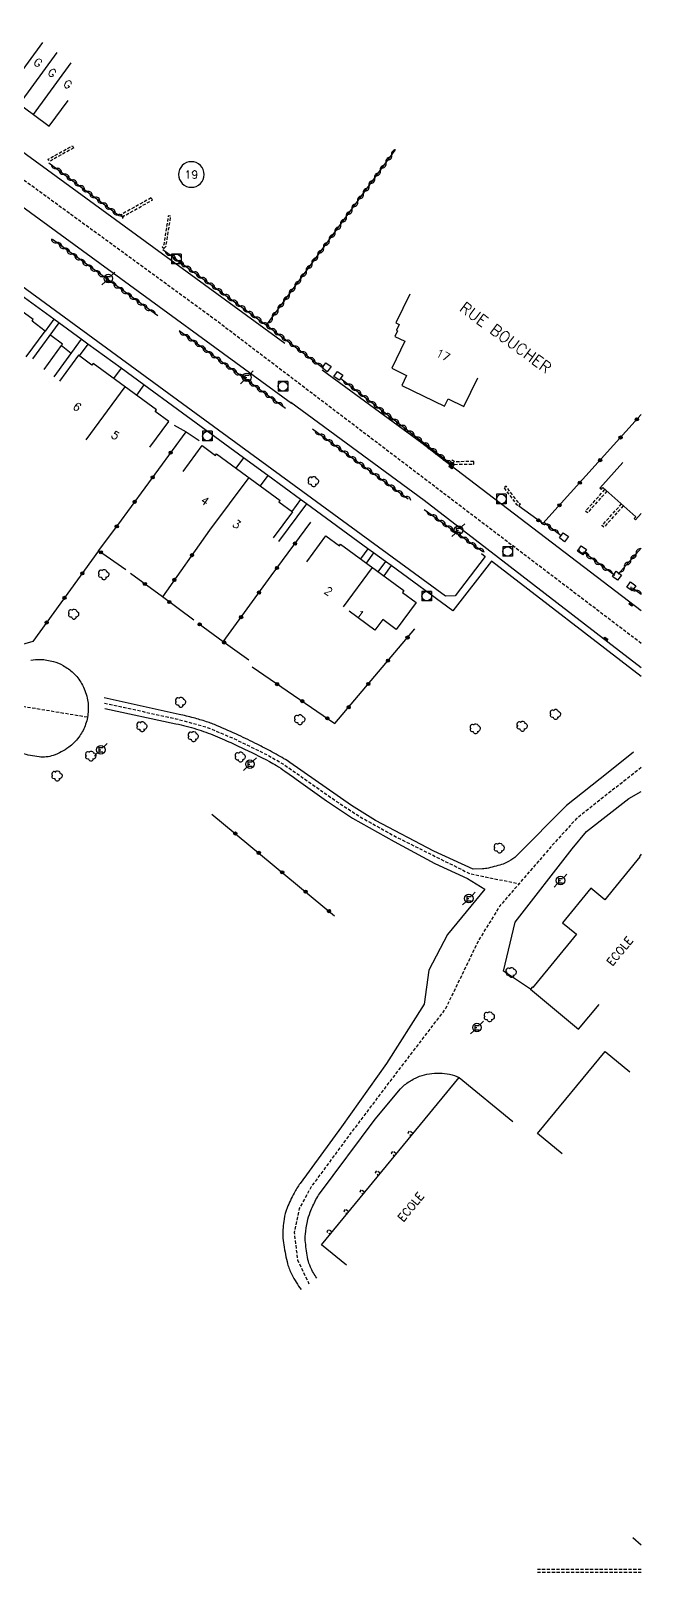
# Model space of a CAD drawing. Header units: millimetres. Extents: x 82000 to 83000, y 144000 to 145000.
# Drawn here: x 82904.7 to 83000.1, y 144759.3 to 145000 of the extents above; entities that cross this region are included whole.
import ezdxf
from ezdxf.enums import TextEntityAlignment as Align

# ---------------------------------------------------------------- set-up
doc = ezdxf.new("R2010")
doc.units = ezdxf.units.MM
doc.linetypes.add('DASHED', pattern=[0.75, 0.5, -0.25])
doc.layers.get('0').update_dxf_attribs({"linetype": 'CONTINUOUS'})
for name, color, linetype in [('W0001', 6, 'DASHED'), ('W0008', 7, 'CONTINUOUS'), ('W0100', 7, 'CONTINUOUS'), ('W0112', 1, 'DASHED'), ('W0300', 7, 'CONTINUOUS'), ('W0310', 3, 'CONTINUOUS'), ('W0322', 7, 'CONTINUOUS'), ('W0330', 7, 'CONTINUOUS'), ('W0400', 7, 'CONTINUOUS'), ('W0420', 7, 'CONTINUOUS'), ('W0471', 7, 'CONTINUOUS'), ('W0984', 7, 'CONTINUOUS'), ('W0989', 7, 'CONTINUOUS'), ('W0991', 7, 'CONTINUOUS'), ('W1102', 7, 'CONTINUOUS')]:
    doc.layers.add(name, color=color, linetype=linetype)
doc.styles.get("Standard").update_dxf_attribs({"font": 'romans.shx', "width": 0.85})

# ---------------------------------------------------------------- blocks, each defined once
blk = doc.blocks.new('t310o')
at = {"color": 0, "linetype": 'Continuous'}
for centre, start, end in [((-0.5, 0.38), 216.8699, 323.1304), ((0.5, -0.37), 36.8699, 143.1303)]:
    blk.add_arc(centre, 0.625, start, end, dxfattribs=at)
blk = doc.blocks.new('t322o')
at = {"color": 0, "linetype": 'Continuous'}
for radius in [0.25, 0.15]:
    blk.add_circle((0, 0), radius, dxfattribs=at)
blk = doc.blocks.new('T471')
for p, q in [((-0.333334, 0.333334), (-0.333334, -0.333334)), ((-0.333334, 0.333334), (0.333334, 0.333334)), ((-0.333334, 0), (0, 0)), ((0.500001, 0.500001), (1.000002, 1.000002)), ((-0.500001, -0.500001), (-1.000002, -1.000002)), ((-0.333334, -0.333334), (0.333334, -0.333334))]:
    blk.add_line(p, q)
blk.add_ellipse((0, 0), major_axis=(0.471405, 0.471405), ratio=1, start_param=5.4977871438, end_param=11.780972451)
blk = doc.blocks.new('T300')
for p, q in [((-0.8, 0.51), (-0.86, 0.34)), ((-0.86, 0.34), (-0.86, 0.17)), ((-0.86, 0.17), (-0.74, 0.06)), ((-0.69, 0.63), (-0.8, 0.51)), ((-0.8, -0.06), (-0.74, 0.06)), ((-0.74, 0.06), (-0.69, 0.11)), ((-0.57, 0.69), (-0.69, 0.63)), ((-0.46, 0.69), (-0.57, 0.69)), ((-0.29, 0.63), (-0.46, 0.69)), ((-0.29, 0.63), (-0.17, 0.74)), ((-0.23, 0.57), (-0.29, 0.63)), ((-0.17, 0.74), (-0.06, 0.8)), ((-0.06, 0.8), (0.06, 0.8)), ((0.06, 0.8), (0.23, 0.74)), ((0.23, 0.74), (0.34, 0.63)), ((0.34, 0.63), (0.4, 0.51)), ((0.46, 0.46), (0.34, 0.46)), ((0.4, 0.51), (0.4, 0.46)), ((0.57, 0.4), (0.46, 0.46)), ((0.57, 0.4), (0.69, 0.29)), ((0.69, 0.29), (0.74, 0.17)), ((0.74, 0.06), (0.69, -0.17)), ((0.74, 0.17), (0.74, 0.06)), ((-0.8, -0.17), (-0.8, -0.06)), ((-0.8, -0.23), (-0.8, -0.17)), ((-0.74, -0.34), (-0.8, -0.23)), ((-0.69, -0.4), (-0.74, -0.34)), ((-0.51, -0.46), (-0.69, -0.4)), ((-0.4, -0.46), (-0.51, -0.46)), ((-0.4, -0.46), (-0.34, -0.46)), ((-0.34, -0.46), (-0.34, -0.4)), ((-0.34, -0.51), (-0.34, -0.46)), ((-0.29, -0.63), (-0.34, -0.51)), ((-0.17, -0.74), (-0.29, -0.63)), ((-0.06, -0.8), (-0.17, -0.74)), ((0.06, -0.8), (-0.06, -0.8)), ((0.17, -0.74), (0.06, -0.8)), ((0.23, -0.69), (0.17, -0.74)), ((0.29, -0.46), (0.23, -0.46)), ((0.29, -0.63), (0.23, -0.69)), ((0.46, -0.4), (0.29, -0.46)), ((0.34, -0.51), (0.29, -0.63)), ((0.34, -0.51), (0.34, -0.46)), ((0.57, -0.34), (0.46, -0.4)), ((0.63, -0.29), (0.57, -0.34)), ((0.69, -0.17), (0.63, -0.29))]:
    blk.add_line(p, q)
blk = doc.blocks.new('T400')
for p, q in [((-0.15, 0.3), (0.15, 0.3)), ((-0.15, -0.25), (-0.15, 0.3)), ((-0.15, 0.15), (0.15, 0.15)), ((-0.15, 0), (0.15, 0)), ((0.15, 0.3), (0.15, -0.25)), ((-0.15, -0.15), (0.15, -0.15)), ((-0.15, -0.25), (-0.15, -0.3)), ((-0.15, -0.3), (0.15, -0.3)), ((0.15, -0.3), (0.15, -0.25))]:
    blk.add_line(p, q)
blk = doc.blocks.new('T420')
for p, q in [((0.75, 0.75), (-0.75, 0.75)), ((-0.75, 0.75), (-0.75, -0.75)), ((0.75, 0.75), (0.75, -0.75)), ((0.75, -0.75), (-0.75, -0.75))]:
    blk.add_line(p, q)
blk.add_ellipse((0, 0), major_axis=(-0.53, 0.53), ratio=1, start_param=3.926991, end_param=10.210176)
blk = doc.blocks.new('t330o')
at = {"color": 0, "linetype": 'Continuous'}
for p, q in [((0.25, -0.25), (-0.25, 0.25)), ((-0.25, -0.25), (0.25, 0.25)), ((-0.25, 0.25), (-0.25, -0.25)), ((0.25, 0.25), (-0.25, 0.25)), ((0.25, -0.25), (0.25, 0.25)), ((-0.25, -0.25), (0.25, -0.25)), ((-0.25, -0.25), (-0.25, -0.25))]:
    blk.add_line(p, q, dxfattribs=at)
blk = doc.blocks.new('t112o')
at = {"color": 0, "linetype": 'Continuous'}
for p, q in [((-0.5, 0.5), (0.5, 0.5)), ((-0.5, -0.5), (-0.5, 0.5)), ((0.5, 0.5), (0.5, -0.5)), ((0.5, -0.5), (-0.5, -0.5))]:
    blk.add_line(p, q, dxfattribs=at)

msp = doc.modelspace()

# ---------------------------------------------------------------- linework, layer by layer
at = {"layer": 'W0001', "flags": 128}
for points in [[(83000, 144904.32), (82933.11, 144955.14), (82871.62, 145000)], [(82913.53, 144892.79), (82895.99, 144895.69), (82771.61, 144986.53), (82767.59, 144989.37), (82765.05, 144990.29), (82762.58, 144990.21), (82759.45, 144988.85), (82756.99, 144986.06), (82696.65, 144903.52), (82684.96, 144887.43), (82678.01, 144877.92)], [(82916.19, 144894.99), (82927.34, 144892.57), (82932.06, 144891.28), (82936.35, 144889.48), (82941.47, 144886.98), (82944.19, 144885.43), (82947.95, 144882.79), (82952.44, 144879.63), (82956.06, 144877.27), (82961.76, 144874.08), (82973.3, 144868.34), (82980.92, 144866.8)], [(83000, 144884.94), (82989.91, 144876.99), (82986.26, 144872.97), (82977.94, 144863.36), (82974.58, 144857.91), (82969.45, 144847.3), (82960.6, 144835.74), (82954.51, 144827.66), (82948.45, 144819.45), (82946.61, 144816.07), (82945.8, 144812.32), (82946.33, 144808.01), (82948.12, 144804.29)]]:
    msp.add_lwpolyline(points, dxfattribs=at)
at = {"layer": 'W0008', "flags": 128}
for points in [[(82865.73, 145000), (82871.91, 144995.5), (82912.74, 144965.68), (82945.4, 144941.87)], [(82877.52, 145000), (82944.37, 144951.24)], [(82975.05, 144918.36), (82975.65, 144917.89), (82970.93, 144911.75), (82969.42, 144911.72), (82928.39, 144941.72), (82890, 144969.81), (82850.34, 144998.88)], [(83000, 144899.15), (82976.6, 144917.19), (82970.57, 144909.42), (82960.96, 144916.47), (82960.05, 144917.12), (82958.2, 144918.48), (82957.32, 144919.11), (82947.71, 144926.15), (82946.8, 144926.79), (82941.69, 144930.55), (82937.88, 144933.31), (82927.59, 144940.84), (82922.34, 144944.69), (82918.77, 144947.3), (82913.6, 144951.08), (82912.55, 144951.86), (82909.07, 144954.38), (82908.25, 144954.98), (82903.13, 144958.74)], [(82909.07, 144954.38), (82904.96, 144948.76)], [(82908.25, 144954.98), (82906.94, 144953.11)], [(82912.55, 144951.86), (82908.25, 144945.97)], [(82913.6, 144951.08), (82912.25, 144949.24)], [(82918.77, 144947.3), (82917.6, 144945.71)], [(82922.34, 144944.69), (82921.17, 144943.1)], [(83000, 144909.39), (82998, 144910.93), (82970.13, 144932.2), (82965.74, 144935.58), (82950.19, 144946.99)], [(82945.26, 144942.01), (82966.1, 144926.69), (82994.78, 144904.57), (83000, 144900.58)], [(82937.88, 144933.31), (82936.71, 144931.72)], [(82941.69, 144930.55), (82940.5, 144928.94)], [(82947.71, 144926.15), (82943.35, 144920.25)], [(82946.8, 144926.79), (82945.42, 144924.94)], [(82957.32, 144919.11), (82956.16, 144917.51)], [(82958.2, 144918.48), (82957.03, 144916.87)], [(82960.05, 144917.12), (82958.89, 144915.52)], [(82960.96, 144916.47), (82959.79, 144914.86)], [(82982.71, 144850.31), (82978.47, 144853.12), (82980.3, 144860.79), (82989.23, 144872.25), (82991.47, 144874.95), (82998.06, 144880.08)], [(82998.06, 144880.08), (83000, 144881.2)]]:
    msp.add_lwpolyline(points, dxfattribs=at)
for points in [[(82904.67, 144901.69, -0.070978), (82906.18, 144901.83, -0.052533), (82908.2, 144901.51, -0.065236), (82909.73, 144900.87, -0.054507), (82911.33, 144899.7, -0.082195), (82912.62, 144898.05, -0.071325), (82913.48, 144895.79, -0.073252), (82913.63, 144893.6, -0.072294), (82913.15, 144891.43, -0.072187), (82912.16, 144889.66, -0.066841), (82910.6, 144888.11, -0.084481), (82908.18, 144886.83, -0.105521), (82905.98, 144886.6, -0.052482), (82903.27, 144887.18, -0.077666)], [(82998.79, 144887.34), (82994.82, 144884.17), (82988.35, 144879.03), (82980.54, 144871.15, -0.035881), (82979.29, 144870.26, -0.059659), (82978.45, 144869.87, -0.011351), (82977.34, 144869.54, -0.010736), (82976.14, 144869.24, -0.038742), (82975.21, 144869.11), (82973.73, 144869.08), (82967.61, 144871.9), (82958.49, 144876.69), (82954.74, 144879), (82945.15, 144885.72, 0.021579), (82944.21, 144886.32, 0.008603), (82941.75, 144887.69, 0.007905), (82940.01, 144888.58, 0.004783), (82937.09, 144889.99, 0.010211), (82933.78, 144891.47, 0.020571), (82932.09, 144892.1, 0.0132), (82930.09, 144892.7, 0.011903), (82927.85, 144893.24), (82916.13, 144895.82)], [(82916.25, 144894.16), (82927.32, 144891.79, -0.021717), (82930.55, 144890.95, -0.023272), (82933.49, 144889.89, -0.008518), (82934.93, 144889.27, -0.0047), (82937.51, 144888.08, -0.006938), (82941.93, 144885.9, -0.026574), (82943.04, 144885.26, -0.00675), (82944.35, 144884.38, -0.004907), (82946.13, 144883.13), (82950.85, 144879.72), (82954.91, 144877.03), (82961.41, 144873.37), (82967.79, 144869.95), (82972.86, 144867.59), (82975.58, 144865.92), (82969.77, 144858.86), (82966.84, 144853.3), (82966.13, 144847.98), (82960.24, 144838.72), (82953.17, 144828.81), (82946.74, 144819.99, 0.034837), (82945.78, 144818.46, 0.025092), (82944.71, 144816.18, 0.05957), (82944.22, 144814.39, 0.04201), (82944.04, 144811.77, 0.038378), (82944.17, 144810.37, 0.018131), (82944.78, 144807.45, 0.06052), (82945.43, 144805.74, 0.04016), (82946.9, 144803.4)], [(82949.34, 144805.17, -0.038216), (82948.35, 144806.93, -0.061688), (82947.96, 144808.12, -0.023142), (82947.57, 144810.75, -0.047416), (82947.56, 144812.05, -0.031811), (82947.87, 144814.05, -0.042408), (82948.32, 144815.5, -0.021155), (82949.21, 144817.46, -0.042789), (82949.78, 144818.37), (82958.45, 144830), (82962.39, 144834.76, -0.054858), (82963.79, 144835.9, -0.054858), (82965.4, 144836.71, -0.095926), (82968.5, 144837.23, -0.095926), (82971.57, 144836.55)]]:
    msp.add_lwpolyline(points, format="xyb", dxfattribs=at)
at = {"layer": 'W0100', "flags": 128}
for points in [[(82887.15, 145000), (82887.52, 144999.73), (82889.71, 144998.11), (82891.9, 144996.53), (82894.1, 144994.92), (82896.3, 144993.32), (82898.5, 144991.72), (82900.69, 144990.11), (82902.89, 144988.52), (82905.09, 144986.91), (82907.54, 144985.11), (82910.5, 144989.14)], [(82903.97, 144949.09), (82906.94, 144953.11), (82904.87, 144954.64), (82905.05, 144954.89), (82895.12, 144962.15), (82894.94, 144961.89), (82892.84, 144963.45), (82889.86, 144959.43)], [(82963.85, 144958.87), (82961.67, 144954.38), (82962.2, 144954.12), (82961.78, 144953.24), (82961.95, 144953.16), (82961.52, 144952.28), (82963.1, 144951.51), (82961.04, 144947.29), (82963.37, 144946.16), (82962.62, 144944.62), (82969.28, 144941.38), (82969.83, 144942.51), (82972.28, 144941.32), (82974.47, 144945.82)], [(82923.27, 144934.95), (82926.22, 144938.98), (82924.12, 144940.52), (82924.32, 144940.79), (82914.41, 144948.05), (82914.22, 144947.79), (82912.12, 144949.33), (82909.17, 144945.3)], [(82928.47, 144931.2), (82931.44, 144935.22), (82933.52, 144933.68), (82933.7, 144933.92), (82943.6, 144926.66), (82943.42, 144926.42), (82945.52, 144924.86), (82942.55, 144920.84)], [(82997.14, 144932.58), (82993.56, 144928.59), (82993.79, 144928.4), (82994.02, 144928.66), (82999.14, 144924.07), (82998.92, 144923.81), (82999.13, 144923.62), (83000, 144924.59)], [(82947.8, 144917.07), (82950.75, 144921.11), (82952.86, 144919.57), (82953.03, 144919.8), (82962.93, 144912.57), (82962.73, 144912.3), (82964.85, 144910.74), (82961.74, 144906.52), (82959.63, 144908.06), (82958.42, 144906.4), (82954.38, 144909.35)], [(83000, 144871.4), (82999.71, 144871.04), (82999.79, 144870.98), (82995.63, 144865.9), (82994.31, 144864.29), (82992.11, 144866.08), (82987.72, 144860.66), (82989.89, 144858.9), (82983.28, 144850.83), (82983.09, 144850.6), (82983, 144850.67), (82982.71, 144850.31), (82990.21, 144844.08), (82993.41, 144847.92)], [(82987.67, 144824.6), (82983.81, 144827.78), (82994.37, 144840.57), (82998.22, 144837.39)], [(82953.96, 144807.21), (82950.09, 144810.38), (82971.57, 144836.55), (82979.95, 144829.68)]]:
    msp.add_lwpolyline(points, dxfattribs=at)
at = {"layer": 'W0100'}
msp.add_lwpolyline([(82998.69, 144764.67), (83000, 144763.52)], dxfattribs=at)
at = {"layer": 'W0112', "flags": 128}
for points in [[(82911.38, 144981.7), (82907.92, 144979.79), (82907.93, 144979.77), (82907.57, 144979.59), (82907.39, 144979.96), (82911.18, 144982.05)], [(82923.47, 144973.92), (82919.05, 144971.46), (82918.96, 144971.36), (82918.92, 144971.39), (82918.7, 144971.06), (82919.03, 144970.83), (82919.3, 144971.14), (82923.66, 144973.57)], [(82925.47, 144966), (82925.8, 144966.39), (82926.53, 144971.03), (82926.14, 144971.09), (82925.43, 144966.57), (82925.17, 144966.27), (82925.49, 144966.02)], [(82973.85, 144932.74), (82970.82, 144932.69), (82970.48, 144932.92), (82970.26, 144932.6), (82970.7, 144932.29), (82973.86, 144932.34)], [(82978.58, 144928.62), (82980.48, 144926.07), (82980.91, 144925.78), (82981.14, 144926.11), (82980.77, 144926.36), (82978.91, 144928.86)]]:
    msp.add_lwpolyline(points, close=True, dxfattribs=at)
for points in [[(82994.64, 144928.11), (82991.59, 144924.71), (82991.29, 144924.98), (82994.34, 144928.37)], [(82997.19, 144925.82), (82994.17, 144922.46), (82993.87, 144922.72), (82996.89, 144926.09)], [(82964.35, 144827.76), (82963.81, 144828.2), (82963.56, 144827.89), (82964.1, 144827.45)], [(82961.74, 144824.58), (82961.2, 144825.02), (82960.94, 144824.71), (82961.49, 144824.27)], [(82959.26, 144821.55), (82958.72, 144821.99), (82958.46, 144821.68), (82959, 144821.24)], [(82956.82, 144818.58), (82956.29, 144819.01), (82956.04, 144818.71), (82956.57, 144818.27)], [(82954.33, 144815.55), (82953.8, 144815.98), (82953.54, 144815.67), (82954.08, 144815.24)], [(82951.72, 144812.36), (82951.18, 144812.8), (82950.92, 144812.49), (82951.46, 144812.05)]]:
    msp.add_lwpolyline(points, dxfattribs=at)
at = {"layer": 'W0112'}
for points in [[(83000, 144759.67), (82983.79, 144759.67)], [(82983.79, 144759.27), (83000, 144759.27)]]:
    msp.add_lwpolyline(points, dxfattribs=at)
at = {"layer": 'W0310', "flags": 128}
for points in [[(82941.5, 144954.03), (82961.6, 144981.37)], [(82907.48, 144979.4), (82918.54, 144971.08)], [(82924.5, 144955.47), (82908.06, 144967.39)], [(82925.29, 144965.84), (82941.5, 144954.03), (82950.36, 144947.31)], [(82944.47, 144941.02), (82927.87, 144953.13)], [(82953.07, 144945.72), (82970.14, 144932.49)], [(82948.65, 144937.85), (82963.6, 144926.93)], [(82966.13, 144925.25), (82975.26, 144918.67)], [(82987.52, 144921.14), (82984.78, 144923.19)], [(82995.88, 144914.92), (82990.97, 144918.56)], [(82996.38, 144915.12), (83000, 144919.22)], [(83000, 144911.98), (82998.63, 144912.97)]]:
    msp.add_lwpolyline(points, dxfattribs=at)
at = {"layer": 'W0322', "flags": 128}
for points in [[(82910.97, 144949.63), (82909.44, 144950.83), (82909.65, 144951.04), (82907.78, 144952.39)], [(82909.44, 144950.83), (82906.71, 144947.1)], [(83000, 144940.07), (82984.64, 144923.03), (82980.91, 144925.78)], [(82927.09, 144938.42), (82928.92, 144937.39), (82930.98, 144936.03)], [(82915.27, 144918.79), (82918.25, 144922.81), (82928.92, 144937.39)], [(82934.73, 144904.58), (82942.21, 144914.87), (82948.41, 144923.25)], [(82932.6, 144921.99), (82925.23, 144911.6)], [(82919.51, 144915.83), (82915.27, 144918.79), (82904.98, 144904.6), (82902.27, 144903.86)], [(82930.11, 144907.95), (82925.23, 144911.6), (82920.27, 144915.23)], [(82938.74, 144901.73), (82934.73, 144904.58), (82930.81, 144907.46)], [(82939.22, 144900.65), (82952.17, 144891.82), (82964.66, 144906.6)], [(82932.96, 144877.67), (82952.11, 144861.8)]]:
    msp.add_lwpolyline(points, dxfattribs=at)
at = {"layer": 'W1102', "flags": 128}
for points in [[(82900.69, 144990.11), (82906.58, 144998.19)], [(82902.89, 144988.52), (82908.77, 144996.6)], [(82905.09, 144986.91), (82911, 144994.98)], [(82919.36, 144944.42), (82913.27, 144936.1)], [(82938.71, 144930.25), (82932.6, 144921.99)], [(82957.97, 144916.18), (82953.46, 144910.02)]]:
    msp.add_lwpolyline(points, dxfattribs=at)
msp.add_lwpolyline([(82931.76, 144977.56), (82931.72, 144977.95), (82931.6, 144978.32), (82931.42, 144978.67), (82931.17, 144978.97), (82930.87, 144979.22), (82930.52, 144979.41), (82930.15, 144979.52), (82929.76, 144979.56), (82929.37, 144979.52), (82928.99, 144979.41), (82928.65, 144979.22), (82928.34, 144978.97), (82928.09, 144978.67), (82927.91, 144978.32), (82927.79, 144977.95), (82927.76, 144977.56), (82927.79, 144977.17), (82927.91, 144976.79), (82928.09, 144976.45), (82928.34, 144976.15), (82928.65, 144975.9), (82928.99, 144975.71), (82929.37, 144975.6), (82929.76, 144975.56), (82930.15, 144975.6), (82930.52, 144975.71), (82930.87, 144975.9), (82931.17, 144976.15), (82931.42, 144976.45), (82931.6, 144976.79), (82931.72, 144977.17)], close=True, dxfattribs=at)

# ---------------------------------------------------------------- block references
at = {"layer": 'W0112'}
for p, rotation in [((82950.86, 144947.46), 323.0903847946975), ((82952.7, 144946.12), 324.0004847383973), ((82987.92, 144920.91), 52.12899872616699), ((82990.75, 144918.86), 323.8383936883936), ((82996.2, 144914.89), 322.8616268102917), ((82998.45, 144913.22), 324.7393377238753)]:
    msp.add_blockref('t112o', p, dxfattribs=dict(at, rotation=rotation))
at = {"layer": 'W0300'}
for p in [(82948.86, 144929.58), (82916.11, 144915.07), (82911.41, 144908.88), (82928.11, 144895.13), (82922.07, 144891.32), (82946.72, 144892.4), (82974.13, 144890.99), (82981.45, 144891.38), (82986.64, 144893.23), (82930.09, 144889.76), (82914.09, 144886.71), (82937.43, 144886.57), (82908.81, 144883.61), (82977.88, 144872.34), (82979.74, 144852.93), (82976.32, 144846)]:
    msp.add_blockref('T300', p, dxfattribs=at)
at = {"layer": 'W0310'}
for p, rotation in [((82961.05, 144980.62), 53.67367894489094), ((82908.68, 144978.5), 323.0351268052288), ((82909.88, 144977.6), 323.0351268052288), ((82959.28, 144978.2), 53.67367894489094), ((82960.16, 144979.41), 53.67367894489094), ((82911.08, 144976.69), 323.0351268052288), ((82912.28, 144975.79), 323.0351268052288), ((82957.5, 144975.79), 53.67367894489094), ((82958.39, 144976.99), 53.67367894489094), ((82913.48, 144974.89), 323.0351268052288), ((82914.67, 144973.99), 323.0351268052288), ((82915.87, 144973.09), 323.0351268052288), ((82955.72, 144973.37), 53.67367894489094), ((82956.61, 144974.58), 53.67367894489094), ((82917.07, 144972.18), 323.0351268052288), ((82918.27, 144971.28), 323.0351268052288), ((82953.94, 144970.95), 53.67367894489094), ((82954.83, 144972.16), 53.67367894489094), ((82952.17, 144968.54), 53.67367894489094), ((82953.06, 144969.74), 53.67367894489094), ((82908.71, 144966.91), 144.0594760404386), ((82909.93, 144966.03), 144.0594760404386), ((82950.39, 144966.12), 53.67367894489094), ((82951.28, 144967.33), 53.67367894489094), ((82911.14, 144965.15), 144.0594760404386), ((82912.36, 144964.27), 144.0594760404386), ((82913.57, 144963.39), 144.0594760404386), ((82926.5, 144964.96), 323.9295722509632), ((82927.72, 144964.08), 323.9295722509632), ((82928.93, 144963.19), 323.9295722509632), ((82948.61, 144963.7), 53.67367894489094), ((82949.5, 144964.91), 53.67367894489094), ((82914.79, 144962.51), 144.0594760404386), ((82916, 144961.63), 144.0594760404386), ((82917.22, 144960.75), 144.0594760404386), ((82930.14, 144962.31), 323.9295722509632), ((82931.35, 144961.43), 323.9295722509632), ((82946.84, 144961.28), 53.67367894489094), ((82947.72, 144962.49), 53.67367894489094), ((82918.43, 144959.87), 144.0594760404386), ((82919.64, 144958.99), 144.0594760404386), ((82932.57, 144960.54), 323.9295722509632), ((82933.78, 144959.66), 323.9295722509632), ((82934.99, 144958.78), 323.9295722509632), ((82945.06, 144958.87), 53.67367894489094), ((82945.95, 144960.08), 53.67367894489094), ((82920.86, 144958.11), 144.0594760404386), ((82922.07, 144957.23), 144.0594760404386), ((82923.29, 144956.35), 144.0594760404386), ((82936.2, 144957.89), 323.9295722509632), ((82937.42, 144957.01), 323.9295722509632), ((82938.63, 144956.13), 323.9295722509632), ((82943.28, 144956.45), 53.67367894489094), ((82944.17, 144957.66), 53.67367894489094), ((82939.84, 144955.25), 323.9295722509632), ((82941.05, 144954.36), 323.9295722509632), ((82942.25, 144953.46), 322.7940140909099), ((82942.39, 144955.24), 53.67367894489094), ((82928.72, 144952.52), 143.8668367170037), ((82929.93, 144951.63), 143.8668367170037), ((82943.45, 144952.56), 322.7940140909099), ((82944.64, 144951.65), 322.7940140909099), ((82931.15, 144950.75), 143.8668367170037), ((82932.36, 144949.86), 143.8668367170037), ((82933.57, 144948.98), 143.8668367170037), ((82945.84, 144950.74), 322.7940140909099), ((82947.03, 144949.84), 322.7940140909099), ((82948.23, 144948.93), 322.7940140909099), ((82934.78, 144948.09), 143.8668367170037), ((82935.99, 144947.21), 143.8668367170037), ((82937.2, 144946.32), 143.8668367170037), ((82949.42, 144948.02), 322.7940140909099), ((82938.41, 144945.44), 143.8668367170037), ((82939.63, 144944.56), 143.8668367170037), ((82954.26, 144944.8), 322.224018163205), ((82955.44, 144943.88), 322.224018163205), ((82940.84, 144943.67), 143.8668367170037), ((82942.05, 144942.79), 143.8668367170037), ((82943.26, 144941.9), 143.8668367170037), ((82956.63, 144942.96), 322.224018163205), ((82957.81, 144942.04), 322.224018163205), ((82959, 144941.12), 322.224018163205), ((82960.19, 144940.2), 322.224018163205), ((82961.37, 144939.28), 322.224018163205), ((82949.86, 144936.97), 323.8412637655335), ((82962.56, 144938.37), 322.224018163205), ((82963.74, 144937.45), 322.224018163205), ((82951.07, 144936.08), 323.8412637655335), ((82952.29, 144935.2), 323.8412637655335), ((82953.5, 144934.31), 323.8412637655335), ((82964.93, 144936.53), 322.224018163205), ((82966.11, 144935.61), 322.224018163205), ((82967.3, 144934.69), 322.224018163205), ((82954.71, 144933.43), 323.8412637655335), ((82955.92, 144932.54), 323.8412637655335), ((82968.48, 144933.77), 322.224018163205), ((82969.67, 144932.85), 322.224018163205), ((82957.13, 144931.66), 323.8412637655335), ((82958.34, 144930.77), 323.8412637655335), ((82959.55, 144929.89), 323.8412637655335), ((82960.76, 144929), 323.8412637655335), ((82961.97, 144928.12), 323.8412637655335), ((82963.19, 144927.23), 323.8412637655335), ((82967.35, 144924.37), 324.2154296453712), ((82968.57, 144923.49), 324.2154296453712), ((82969.78, 144922.62), 324.2154296453712), ((82985.11, 144922.93), 143.1953065454375), ((82971, 144921.74), 324.2154296453712), ((82972.22, 144920.86), 324.2154296453712), ((82973.43, 144919.99), 324.2154296453712), ((82986.32, 144922.04), 143.1953065454375), ((82974.65, 144919.11), 324.2154296453712), ((82991.06, 144918.49), 143.4311235707966), ((82992.26, 144917.6), 143.4311235707966), ((82998.37, 144917.37), 48.59816013671609), ((82999.22, 144918.34), 48.59816013671609), ((82993.47, 144916.7), 143.4311235707966), ((82994.67, 144915.81), 143.4311235707966), ((82997.37, 144916.24), 48.59816013671609), ((82999.19, 144912.57), 144.0810121565763)]:
    msp.add_blockref('t310o', p, dxfattribs=dict(at, rotation=rotation))
at = {"layer": 'W0322'}
for p, rotation in [((82999.32, 144939.32), 227.9896591237442), ((82996.77, 144936.49), 227.9896591237442), ((82926.51, 144934.11), 53.80848260336851), ((82993.59, 144932.96), 227.9896591237442), ((82923.71, 144930.27), 53.80848260336851), ((82990.41, 144929.43), 227.9896591237442), ((82920.9, 144926.44), 53.80848260336851), ((82987.24, 144925.9), 227.9896591237442), ((82918.1, 144922.61), 53.52221011440755), ((82983.94, 144923.54), 143.5706109234614), ((82915.61, 144918.55), 145.0761354041125), ((82929.85, 144918.11), 234.6751975333851), ((82945.94, 144919.92), 53.51484515981494), ((82943.12, 144916.1), 53.51484515981494), ((82912.73, 144915.28), 234.03475442347), ((82922.48, 144913.61), 143.8303592180968), ((82927.1, 144914.24), 234.6751975333851), ((82909.94, 144911.44), 234.03475442347), ((82926.31, 144910.79), 143.2140610098699), ((82940.32, 144912.27), 53.95565073379279), ((82937.52, 144908.43), 53.95565073379279), ((82907.15, 144907.59), 234.03475442347), ((82931.04, 144907.3), 143.6799832752653), ((82934.87, 144904.48), 144.6226568240154), ((82963.51, 144905.24), 49.80614691692173), ((82960.45, 144901.62), 49.80614691692173), ((82943.15, 144897.97), 325.6863514514482), ((82957.38, 144897.99), 49.80614691692173), ((82947.07, 144895.3), 325.6863514514482), ((82954.32, 144894.36), 49.80614691692173), ((82950.99, 144892.62), 325.6863514514482), ((82936.62, 144874.64), 320.3508748810632), ((82940.28, 144871.61), 320.3508748810632), ((82943.94, 144868.58), 320.3508748810632), ((82947.59, 144865.55), 320.3508748810632), ((82951.25, 144862.52), 320.3508748810632)]:
    msp.add_blockref('t322o', p, dxfattribs=dict(at, rotation=rotation))
at = {"layer": 'W0330'}
msp.add_blockref('t330o', (82970.47, 144932.29), dxfattribs=at)
at = {"layer": 'W0400'}
for p, rotation in [((82970.27, 144931.9), 232.6389008791525), ((82998.41, 144910.42), 232.6023745592497), ((82994.47, 144905), 52.34237474273419)]:
    msp.add_blockref('T400', p, dxfattribs=dict(at, rotation=rotation))
at = {"layer": 'W0420'}
for p in [(82927.39, 144964.36), (82944.05, 144944.48), (82932.26, 144936.7), (82978.17, 144926.87), (82979.13, 144918.68), (82966.51, 144911.7)]:
    msp.add_blockref('T420', p, dxfattribs=at)
at = {"layer": 'W0471'}
for p in [(82916.78, 144961.31), (82938.42, 144945.88), (82971.45, 144922.01), (82915.61, 144887.71), (82938.9, 144885.48), (82987.39, 144867.28), (82973.09, 144864.47), (82974.35, 144844.33)]:
    msp.add_blockref('T471', p, dxfattribs=at)

# ---------------------------------------------------------------- texts
at = {"layer": 'W0984'}
for p in [(82996.64, 144856.26), (82964.02, 144816.32)]:
    msp.add_text('ECOLE', height=1.25, rotation=50.6333, dxfattribs=at).set_placement(p, align=Align.MIDDLE)
at = {"layer": 'W0989'}
msp.add_text('RUE BOUCHER', height=1.75, rotation=323.766, dxfattribs=at).set_placement((82978.84, 144952.09), align=Align.MIDDLE)
at = {"layer": 'W0991'}
for s, rotation, p in [('G', 323.6737, (82905.8, 144995.04)), ('G', 323.6737, (82908.01, 144993.44)), ('G', 323.6737, (82910.46, 144991.65)), ('17', 334.0755, (82969.06, 144949.35)), ('6', 323.7936, (82911.92, 144941.28)), ('5', 323.7936, (82917.88, 144936.83)), ('4', 323.8728, (82931.88, 144926.58)), ('3', 323.8728, (82936.84, 144922.94)), ('2', 323.8728, (82951.17, 144912.48)), ('1', 323.8728, (82956.12, 144908.85))]:
    msp.add_text(s, height=1.25, rotation=rotation, dxfattribs=at).set_placement(p, align=Align.MIDDLE)
msp.add_text('19', height=1.25, dxfattribs=at).set_placement((82929.74, 144977.54), align=Align.MIDDLE)

doc.saveas('drawing.dxf')
